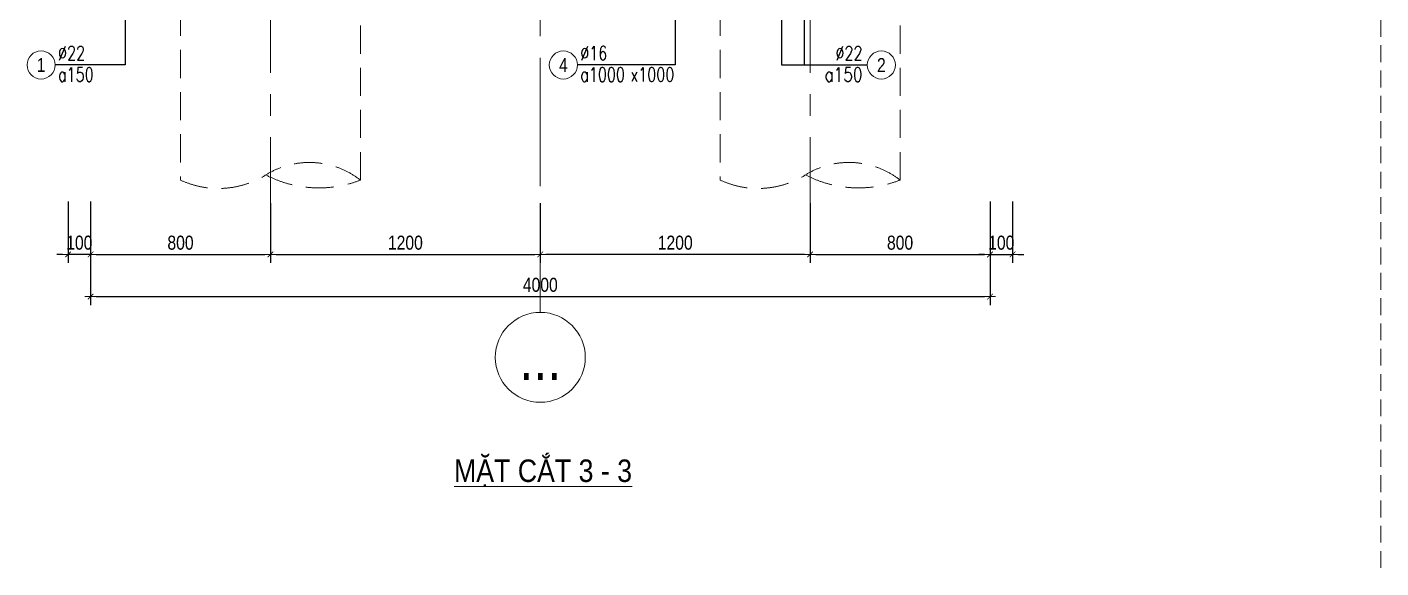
# Model space of a CAD drawing. Header units: millimetres. Extents: x -134772 to 596971, y -129535 to 35703.
# Drawn here: x 22839 to 28859, y 425 to 2831 of the extents above; entities that cross this region are included whole.
import ezdxf
from ezdxf.enums import TextEntityAlignment as Align

# ---------------------------------------------------------------- set-up
doc = ezdxf.new("R2010")
doc.units = ezdxf.units.MM
doc.header["$MEASUREMENT"] = 0
doc.linetypes.add('CENTER2', pattern=[28.575, 19.05, -3.175, 3.175, -3.175])
doc.linetypes.add('HIDDEN', pattern=[0.375, 0.25, -0.125])
doc.layers.get('Defpoints').update_dxf_attribs({"color": 252})
for name, color, linetype, lineweight in [('KC-TRUC', 5, 'CENTER2', 18), ('NDC_S_AXIS', 5, 'CENTER2', 15), ('NDC_S_DIM', 1, 'Continuous', 9), ('NDC_S_HATCH MATERIAL', 8, 'Continuous', 13), ('NDC_S_LEADER', 1, 'Continuous', 9), ('NDC_S_REBAR', 4, 'Continuous', 35), ('NDC_S_VN TEXT', 7, 'Continuous', 9)]:
    doc.layers.add(name, color=color, linetype=linetype, lineweight=lineweight)
doc.styles.add('ARIAL', font='arial.ttf', dxfattribs={"width": 0.8})
doc.styles.add('NDC_ARIAL', font='arial.ttf', dxfattribs={"width": 0.8})
doc.styles.add('NDC_ROMANS', font='romans.shx', dxfattribs={"width": 0.8})
doc.dimstyles.new('NDC_1-25', dxfattribs={"dimscale": 25, "dimtxt": 2.5, "dimasz": 1, "dimexe": 1.5, "dimexo": 0, "dimgap": 0.8, "dimtad": 1, "dimdec": 0, "dimdsep": 46, "dimtxsty": 'NDC_ARIAL', "dimblk": 'DIMMARK', "dimcen": 49999.938995, "dimdle": 1.5, "dimclrd": 1, "dimclre": 1, "dimclrt": 3, "dimadec": 0, "dimazin": 0, "dimtfac": 1, "dimtdec": 0, "dimtix": 1, "dimtmove": 2, "dimatfit": 3, "dimfxl": 1, "dimarcsym": 0})

# ---------------------------------------------------------------- blocks, each defined once
blk = doc.blocks.new('DIMMARK')
at = {"layer": 'NDC_S_DIM', "color": 1}
blk.add_line((-1.5, 0), (1, 0), dxfattribs=at)
at = {"layer": 'NDC_S_DIM', "color": 2, "const_width": 0.15}
blk.add_lwpolyline([(-0.5, -0.5), (0.5, 0.5)], dxfattribs=at)
blk = doc.blocks.new('*U8')
at = {"layer": 'NDC_S_DIM'}
blk.add_circle((0, 0), 5, dxfattribs=at)
at = {"color": 7, "style": 'ARIAL', "width": 0.8}
blk.add_attdef('GRID', text='', height=5, dxfattribs=at).set_placement((0, 0), align=Align.MIDDLE)
blk = doc.blocks.new('*D450')
at = {"layer": 'Defpoints', "color": 0, "transparency": 16777216}
for p in [(23121.1, 2054.8), (27121.1, 2054.8), (27121.1, 1632.1)]:
    blk.add_point(p, dxfattribs=at)
at = {"layer": 'NDC_S_DIM', "color": 1, "lineweight": -2, "transparency": 16777216}
for p, q in [((23121.1, 2054.8), (23121.1, 1594.6)), ((27121.1, 2054.8), (27121.1, 1594.6)), ((23146.1, 1632.1), (27096.1, 1632.1))]:
    blk.add_line(p, q, dxfattribs=at)
at = {"layer": 'NDC_S_DIM', "color": 1, "lineweight": -2, "transparency": 16777216, "xscale": 25, "yscale": 25, "zscale": 25, "rotation": 180}
blk.add_blockref('DIMMARK', (23121.1, 1632.1), dxfattribs=at)
at = {"layer": 'NDC_S_DIM', "color": 1, "lineweight": -2, "transparency": 16777216, "xscale": 25, "yscale": 25, "zscale": 25}
blk.add_blockref('DIMMARK', (27121.1, 1632.1), dxfattribs=at)
at = {"layer": 'NDC_S_DIM', "color": 3, "transparency": 16777216, "insert": (25121.1, 1684), "char_height": 62.5, "attachment_point": 5, "style": 'NDC_ARIAL'}
blk.add_mtext('4000', dxfattribs=at)
blk = doc.blocks.new('*D451')
at = {"layer": 'Defpoints', "color": 0, "transparency": 16777216}
for p in [(27121.1, 2054.8), (27221.1, 2054.8), (27221.1, 1819.6)]:
    blk.add_point(p, dxfattribs=at)
at = {"layer": 'NDC_S_DIM', "color": 1, "lineweight": -2, "transparency": 16777216}
for p, q in [((27121.1, 2054.8), (27121.1, 1782.1)), ((27221.1, 2054.8), (27221.1, 1782.1)), ((27096.1, 1819.6), (27071.1, 1819.6)), ((27121.1, 1819.6), (27221.1, 1819.6)), ((27246.1, 1819.6), (27271.1, 1819.6))]:
    blk.add_line(p, q, dxfattribs=at)
at = {"layer": 'NDC_S_DIM', "color": 1, "lineweight": -2, "transparency": 16777216, "xscale": 25, "yscale": 25, "zscale": 25}
blk.add_blockref('DIMMARK', (27121.1, 1819.6), dxfattribs=at)
at = {"layer": 'NDC_S_DIM', "color": 1, "lineweight": -2, "transparency": 16777216, "xscale": 25, "yscale": 25, "zscale": 25, "rotation": 180}
blk.add_blockref('DIMMARK', (27221.1, 1819.6), dxfattribs=at)
at = {"layer": 'NDC_S_DIM', "color": 3, "transparency": 16777216, "insert": (27171.1, 1871.5), "char_height": 62.5, "attachment_point": 5, "style": 'NDC_ARIAL'}
blk.add_mtext('100', dxfattribs=at)
blk = doc.blocks.new('*D452')
at = {"layer": 'Defpoints', "color": 0, "transparency": 16777216}
for p in [(26321.1, 2047.4), (27121.1, 2054.8), (27121.1, 1819.6)]:
    blk.add_point(p, dxfattribs=at)
at = {"layer": 'NDC_S_DIM', "color": 1, "lineweight": -2, "transparency": 16777216}
for p, q in [((26321.1, 2047.4), (26321.1, 1782.1)), ((27121.1, 2054.8), (27121.1, 1782.1)), ((26346.1, 1819.6), (27096.1, 1819.6))]:
    blk.add_line(p, q, dxfattribs=at)
at = {"layer": 'NDC_S_DIM', "color": 1, "lineweight": -2, "transparency": 16777216, "xscale": 25, "yscale": 25, "zscale": 25, "rotation": 180}
blk.add_blockref('DIMMARK', (26321.1, 1819.6), dxfattribs=at)
at = {"layer": 'NDC_S_DIM', "color": 1, "lineweight": -2, "transparency": 16777216, "xscale": 25, "yscale": 25, "zscale": 25}
blk.add_blockref('DIMMARK', (27121.1, 1819.6), dxfattribs=at)
at = {"layer": 'NDC_S_DIM', "color": 3, "transparency": 16777216, "insert": (26721.1, 1871.5), "char_height": 62.5, "attachment_point": 5, "style": 'NDC_ARIAL'}
blk.add_mtext('800', dxfattribs=at)
blk = doc.blocks.new('*D453')
at = {"layer": 'Defpoints', "color": 0, "transparency": 16777216}
for p in [(23121.1, 2054.8), (23921.1, 2047.4), (23921.1, 1819.6)]:
    blk.add_point(p, dxfattribs=at)
at = {"layer": 'NDC_S_DIM', "color": 1, "lineweight": -2, "transparency": 16777216}
for p, q in [((23121.1, 2054.8), (23121.1, 1782.1)), ((23921.1, 2047.4), (23921.1, 1782.1)), ((23146.1, 1819.6), (23896.1, 1819.6))]:
    blk.add_line(p, q, dxfattribs=at)
at = {"layer": 'NDC_S_DIM', "color": 1, "lineweight": -2, "transparency": 16777216, "xscale": 25, "yscale": 25, "zscale": 25, "rotation": 180}
blk.add_blockref('DIMMARK', (23121.1, 1819.6), dxfattribs=at)
at = {"layer": 'NDC_S_DIM', "color": 1, "lineweight": -2, "transparency": 16777216, "xscale": 25, "yscale": 25, "zscale": 25}
blk.add_blockref('DIMMARK', (23921.1, 1819.6), dxfattribs=at)
at = {"layer": 'NDC_S_DIM', "color": 3, "transparency": 16777216, "insert": (23521.1, 1871.5), "char_height": 62.5, "attachment_point": 5, "style": 'NDC_ARIAL'}
blk.add_mtext('800', dxfattribs=at)
blk = doc.blocks.new('*D454')
at = {"layer": 'Defpoints', "color": 0, "transparency": 16777216}
for p in [(23021.1, 2054.8), (23121.1, 2054.8), (23021.1, 1819.6)]:
    blk.add_point(p, dxfattribs=at)
at = {"layer": 'NDC_S_DIM', "color": 1, "lineweight": -2, "transparency": 16777216}
for p, q in [((23021.1, 2054.8), (23021.1, 1782.1)), ((23121.1, 2054.8), (23121.1, 1782.1)), ((22996.1, 1819.6), (22971.1, 1819.6)), ((23121.1, 1819.6), (23021.1, 1819.6)), ((23146.1, 1819.6), (23171.1, 1819.6))]:
    blk.add_line(p, q, dxfattribs=at)
at = {"layer": 'NDC_S_DIM', "color": 1, "lineweight": -2, "transparency": 16777216, "xscale": 25, "yscale": 25, "zscale": 25}
blk.add_blockref('DIMMARK', (23021.1, 1819.6), dxfattribs=at)
at = {"layer": 'NDC_S_DIM', "color": 1, "lineweight": -2, "transparency": 16777216, "xscale": 25, "yscale": 25, "zscale": 25, "rotation": 180}
blk.add_blockref('DIMMARK', (23121.1, 1819.6), dxfattribs=at)
at = {"layer": 'NDC_S_DIM', "color": 3, "transparency": 16777216, "insert": (23071.1, 1871.5), "char_height": 62.5, "attachment_point": 5, "style": 'NDC_ARIAL'}
blk.add_mtext('100', dxfattribs=at)
blk = doc.blocks.new('*U458')
at = {"layer": 'KC-TRUC', "ltscale": 30}
blk.add_line((0, 193.8), (0, -1004.2), dxfattribs=at)
at = {"layer": 'NDC_S_HATCH MATERIAL', "color": 2, "linetype": 'HIDDEN', "ltscale": 500}
blk.add_lwpolyline([(400, -854.8), (400, 99.3), (-400, 99.3), (-400, -854.8)], dxfattribs=at)
for centre, major_axis, start_param, end_param in [((173.3, -1142.7), (-259.2, 259.2), -1.452433, -0.227584), ((-231.6, -492.3), (-282.6, 282.6), 1.921341, 2.912184), ((215, -379), (360.9, 360.9), 3.446929, 4.297833)]:
    blk.add_ellipse(centre, major_axis=major_axis, ratio=1, start_param=start_param, end_param=end_param, dxfattribs=at)
at = {"layer": 'NDC_S_REBAR', "linetype": 'HIDDEN', "ltscale": 200}
for p, q in [((-389.4, 550.9), (-314.3, 100)), ((314.3, 100), (389.4, 550.9))]:
    blk.add_line(p, q, dxfattribs=at)
blk = doc.blocks.new('*D455')
at = {"layer": 'Defpoints', "color": 0, "transparency": 16777216}
for p in [(23921.1, 2047.4), (25121.1, 2047.4), (25121.1, 1819.6)]:
    blk.add_point(p, dxfattribs=at)
at = {"layer": 'NDC_S_DIM', "color": 1, "lineweight": -2, "transparency": 16777216}
for p, q in [((23921.1, 2047.4), (23921.1, 1782.1)), ((25121.1, 2047.4), (25121.1, 1782.1)), ((23946.1, 1819.6), (25096.1, 1819.6))]:
    blk.add_line(p, q, dxfattribs=at)
at = {"layer": 'NDC_S_DIM', "color": 1, "lineweight": -2, "transparency": 16777216, "xscale": 25, "yscale": 25, "zscale": 25, "rotation": 180}
blk.add_blockref('DIMMARK', (23921.1, 1819.6), dxfattribs=at)
at = {"layer": 'NDC_S_DIM', "color": 1, "lineweight": -2, "transparency": 16777216, "xscale": 25, "yscale": 25, "zscale": 25}
blk.add_blockref('DIMMARK', (25121.1, 1819.6), dxfattribs=at)
at = {"layer": 'NDC_S_DIM', "color": 3, "transparency": 16777216, "insert": (24521.1, 1871.5), "char_height": 62.5, "attachment_point": 5, "style": 'NDC_ARIAL'}
blk.add_mtext('1200', dxfattribs=at)
blk = doc.blocks.new('*D456')
at = {"layer": 'Defpoints', "color": 0, "transparency": 16777216}
for p in [(25121.1, 2047.4), (26321.1, 2047.4), (25121.1, 1819.6)]:
    blk.add_point(p, dxfattribs=at)
at = {"layer": 'NDC_S_DIM', "color": 1, "lineweight": -2, "transparency": 16777216}
for p, q in [((25121.1, 2047.4), (25121.1, 1782.1)), ((26321.1, 2047.4), (26321.1, 1782.1)), ((26296.1, 1819.6), (25146.1, 1819.6))]:
    blk.add_line(p, q, dxfattribs=at)
at = {"layer": 'NDC_S_DIM', "color": 1, "lineweight": -2, "transparency": 16777216, "xscale": 25, "yscale": 25, "zscale": 25, "rotation": 180}
blk.add_blockref('DIMMARK', (25121.1, 1819.6), dxfattribs=at)
at = {"layer": 'NDC_S_DIM', "color": 1, "lineweight": -2, "transparency": 16777216, "xscale": 25, "yscale": 25, "zscale": 25}
blk.add_blockref('DIMMARK', (26321.1, 1819.6), dxfattribs=at)
at = {"layer": 'NDC_S_DIM', "color": 3, "transparency": 16777216, "insert": (25721.1, 1871.5), "char_height": 62.5, "attachment_point": 5, "style": 'NDC_ARIAL'}
blk.add_mtext('1200', dxfattribs=at)
blk = doc.blocks.new('*U11')
blk.add_circle((-2.5, 0), 2.5)
at = {"layer": 'NDC_S_VN TEXT', "color": 3, "style": 'NDC_ROMANS', "width": 0.75}
for tag, p in [('DK1', (0.5, 0.85)), ('KC1', (0.5, -2.97))]:
    blk.add_attdef(tag, p, '', height=2.5, dxfattribs=at)
at = {"layer": 'NDC_S_VN TEXT', "color": 7, "style": 'ARIAL', "width": 0.8}
blk.add_attdef('SH2', text='', height=2.5, dxfattribs=at).set_placement((-2.5, 0), align=Align.MIDDLE)
blk = doc.blocks.new('*U12')
blk.add_circle((2.5, 0), 2.5)
at = {"layer": 'NDC_S_VN TEXT', "color": 3, "style": 'NDC_ROMANS'}
for tag, width, p in [('DK2', 0.75, (-0.85, 0.85)), ('KC2', 0.8, (-0.85, -2.97))]:
    blk.add_attdef(tag, text='', height=2.5, dxfattribs=dict(at, width=width)).set_placement(p, align=Align.RIGHT)
at = {"layer": 'NDC_S_VN TEXT', "color": 7, "style": 'ARIAL', "width": 0.8}
blk.add_attdef('SH3', text='', height=2.5, dxfattribs=at).set_placement((2.5, 0), align=Align.MIDDLE)

msp = doc.modelspace()

# ---------------------------------------------------------------- linework, layer by layer
at = {"layer": 'NDC_S_AXIS', "ltscale": 30}
msp.add_lwpolyline([(25121.1, 6123.7), (25121.1, 1561.7)], dxfattribs=at)
at = {"layer": 'NDC_S_HATCH MATERIAL', "linetype": 'HIDDEN', "ltscale": 300}
msp.add_line((28859.5, 425), (28859.5, 14425), dxfattribs=at)

# ---------------------------------------------------------------- block references
for p in [(23921.1, 3004.9), (26321, 3005)]:
    msp.add_blockref('*U458', p)
at = {"layer": 'NDC_S_AXIS', "xscale": 40, "yscale": 40, "zscale": 40}
msp.add_blockref('*U8', (25121.1, 1361.7), dxfattribs=at).add_auto_attribs({'GRID': '...'})
at = {"layer": 'NDC_S_DIM', "ltscale": 0.005, "xscale": 25, "yscale": 25, "zscale": 25}
for name, p, values in [('*U11', (22963.8, 2662.4), {'SH2': '1', 'DK1': '%%c22', 'KC1': 'a150'}), ('*U11', (25286.3, 2662.4), {'SH2': '4', 'DK1': '%%c16', 'KC1': 'a1000'}), ('*U12', (26575.4, 2662.4, 0), {'SH3': '2', 'DK2': '%%c22', 'KC2': 'a150'})]:
    msp.add_blockref(name, p, dxfattribs=at).add_auto_attribs(values)

# ---------------------------------------------------------------- texts
at = {"layer": 'NDC_S_VN TEXT', "color": 3, "style": 'NDC_ROMANS', "width": 0.75}
msp.add_text('x1000', height=62.5, dxfattribs=at).set_placement((25522.5, 2589.1))
at = {"layer": 'NDC_S_VN TEXT', "style": 'NDC_ARIAL', "width": 0.85}
msp.add_text('%%UMẶT CẮT 3 - 3', height=100, dxfattribs=at).set_placement((25133.3, 857.4), align=Align.MIDDLE_CENTER)

# ---------------------------------------------------------------- dimensions: what is measured, and where the dimension line sits
at = {"layer": 'NDC_S_DIM'}
for base, p1, p2, picture, middle in [((23021.1, 1819.6), (23121.1, 2054.8), (23021.1, 2054.8), '*D454', (23071.1, 1871.5)), ((27121.1, 1632.1), (23121.1, 2054.8), (27121.1, 2054.8), '*D450', (25121.1, 1684)), ((23921.1, 1819.6), (23121.1, 2054.8), (23921.1, 2047.4), '*D453', (23521.1, 1871.5)), ((25121.1, 1819.6), (23921.1, 2047.4), (25121.1, 2047.4), '*D455', (24521.1, 1871.5)), ((25121.1, 1819.6), (26321.1, 2047.4), (25121.1, 2047.4), '*D456', (25721.1, 1871.5)), ((27121.1, 1819.6), (26321.1, 2047.4), (27121.1, 2054.8), '*D452', (26721.1, 1871.5)), ((27221.1, 1819.6), (27121.1, 2054.8), (27221.1, 2054.8), '*D451', (27171.1, 1871.5))]:
    dim = msp.add_linear_dim(base=base, p1=p1, p2=p2, dimstyle='NDC_1-25', dxfattribs=at)
    dim.commit()
    dim.dimension.update_dxf_attribs({"geometry": picture, "text_midpoint": middle})

# ---------------------------------------------------------------- leaders
at = {"layer": 'NDC_S_LEADER', "ltscale": 0.005}
for points in [[(25721.5, 3623.4), (25721.5, 2662.4), (25286.3, 2662.4)], [(23275.6, 3154.1), (23275.6, 2662.4), (22963.8, 2662.4)]]:
    msp.add_leader(points, dimstyle='NDC_1-25', override={"dimasz": 1.5, "dimldrblk": 'ARCHTICK'}, dxfattribs=at)
at = {"layer": 'NDC_S_LEADER'}
for points in [[(26194.2, 3175.7, 0), (26194.2, 2662.4, 0), (26575.4, 2662.4, 0)], [(26294.2, 3175.7, 0), (26294.2, 2662.4, 0), (26525.4, 2662.4, 0)]]:
    msp.add_leader(points, dimstyle='NDC_1-25', override={"dimasz": 2, "dimldrblk": 'DotBlank'}, dxfattribs=at)

doc.saveas('drawing.dxf')
